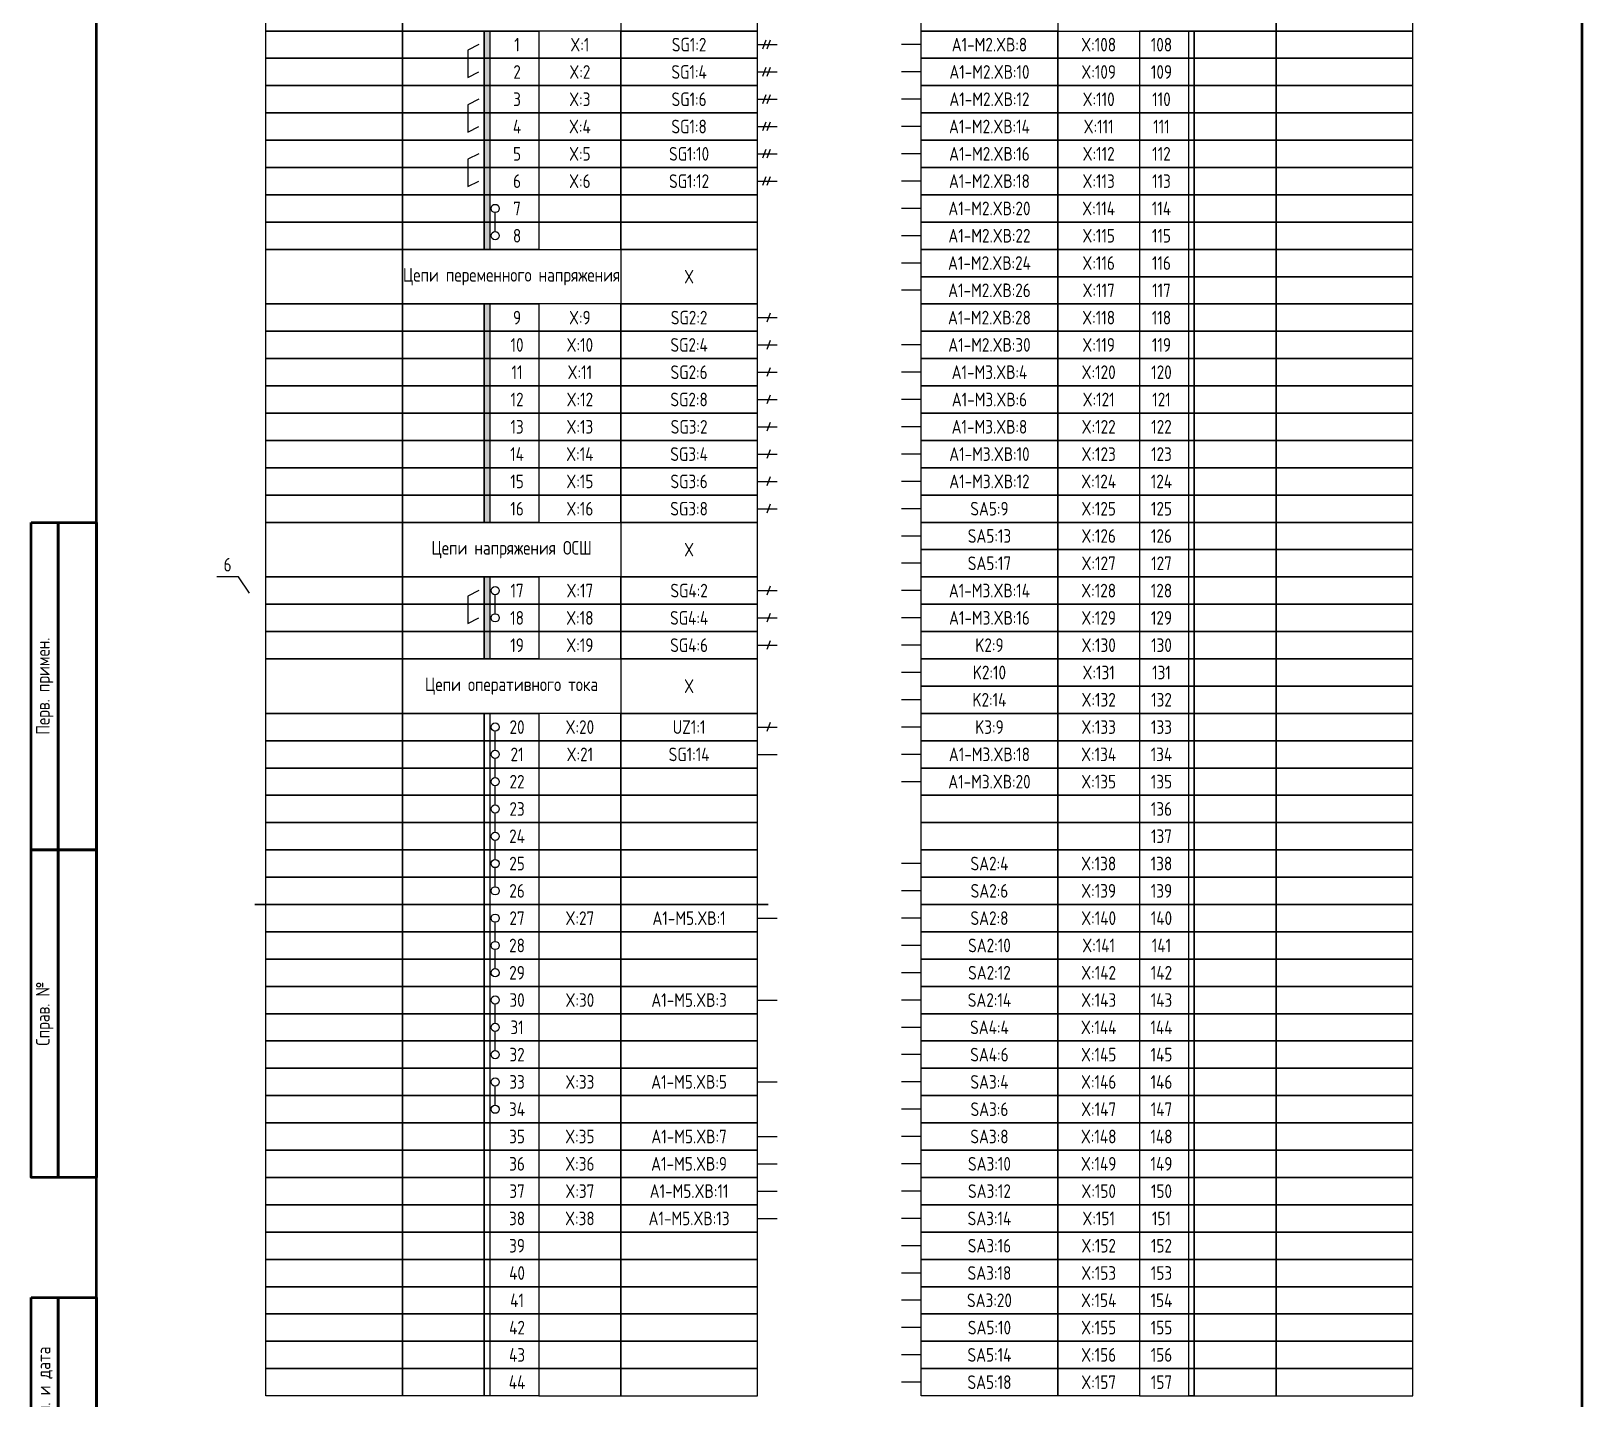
# Model space of a CAD drawing. Header units: millimetres. Extents: x -936 to 3453, y -90 to 618.
# Drawn here: x 2108 to 2392, y 131.4 to 382 of the extents above; entities that cross this region are included whole.
import ezdxf

# ---------------------------------------------------------------- set-up
doc = ezdxf.new("R2010")
doc.units = ezdxf.units.MM
doc.styles.add('Gost_type_A', font='GOST_0.TTF')

# ---------------------------------------------------------------- blocks, each defined once
blk = doc.blocks.new('Штамп левый верхний')
at = {"lineweight": 50}
for points in [[(-12, 0), (-7, 0), (-7, -60), (-12, -60)], [(-7, 0), (0, 0), (0, -60), (-7, -60)], [(-12, -60), (-7, -60), (-7, -120), (-12, -120)], [(-7, -60), (0, -60), (0, -120), (-7, -120)]]:
    blk.add_lwpolyline(points, close=True, dxfattribs=at)
at = {"char_height": 2.5, "width": 60, "attachment_point": 5, "rotation": 90, "style": 'Gost_type_A'}
for s, insert in [('Перв. примен.', (-9.5, -30)), ('Справ. №', (-9.5, -90))]:
    blk.add_mtext(s, dxfattribs=dict(at, insert=insert))
blk = doc.blocks.new('Штамп левый нижний')
at = {"lineweight": 50}
for points in [[(-12, 145), (-7, 145), (-7, 110), (-12, 110)], [(-7, 145), (0, 145), (0, 110), (-7, 110)], [(-12, 110), (-7, 110), (-7, 85), (-12, 85)], [(-7, 110), (0, 110), (0, 85), (-7, 85)], [(-12, 85), (-7, 85), (-7, 60), (-12, 60)], [(-7, 85), (0, 85), (0, 60), (-7, 60)], [(-12, 60), (-7, 60), (-7, 25), (-12, 25)], [(-7, 60), (0, 60), (0, 25), (-7, 25)], [(-12, 25), (-7, 25), (-7, 0), (-12, 0)], [(-7, 25), (0, 25), (0, 0), (-7, 0)]]:
    blk.add_lwpolyline(points, close=True, dxfattribs=at)
at = {"char_height": 2.5, "attachment_point": 5, "rotation": 90, "style": 'Gost_type_A'}
for s, insert, width in [('Подп. и дата', (-9.5, 127.5), 35), ('Инв. № дубл.', (-9.5, 97.5), 25), ('Взам. инв. №', (-9.5, 72.5), 25), ('Подп. и дата', (-9.5, 42.5), 35), ('Инв. N подл.', (-9.5, 12.5), 25)]:
    blk.add_mtext(s, dxfattribs=dict(at, insert=insert, width=width))

msp = doc.modelspace()

# ---------------------------------------------------------------- hatches: boundary and pattern name
h = msp.add_hatch(color=256)
h.dxf.hatch_style = 1
h.paths.add_polyline_path([(2192, 382), (2191, 382), (2191, 342), (2192, 342)])
h = msp.add_hatch(color=256)
h.dxf.hatch_style = 1
h.paths.add_polyline_path([(2192, 332), (2191, 332), (2191, 327), (2192, 327)])
h = msp.add_hatch(color=256)
h.dxf.hatch_style = 1
h.paths.add_polyline_path([(2192, 327), (2191, 327), (2191, 322), (2192, 322)])
h = msp.add_hatch(color=256)
h.dxf.hatch_style = 1
h.paths.add_polyline_path([(2192, 322), (2191, 322), (2191, 317), (2192, 317)])
h = msp.add_hatch(color=256)
h.dxf.hatch_style = 1
h.paths.add_polyline_path([(2192, 317), (2191, 317), (2191, 312), (2192, 312)])
h = msp.add_hatch(color=256)
h.dxf.hatch_style = 1
h.paths.add_polyline_path([(2192, 312), (2191, 312), (2191, 307), (2192, 307)])
h = msp.add_hatch(color=256)
h.dxf.hatch_style = 1
h.paths.add_polyline_path([(2192, 307), (2191, 307), (2191, 302), (2192, 302)])
h = msp.add_hatch(color=256)
h.dxf.hatch_style = 1
h.paths.add_polyline_path([(2192, 302), (2191, 302), (2191, 297), (2192, 297)])
h = msp.add_hatch(color=256)
h.dxf.hatch_style = 1
h.paths.add_polyline_path([(2192, 297), (2191, 297), (2191, 292), (2192, 292)])
h = msp.add_hatch(color=256)
h.dxf.hatch_style = 1
h.paths.add_polyline_path([(2192, 282), (2191, 282), (2191, 277), (2192, 277)])
h = msp.add_hatch(color=256)
h.dxf.hatch_style = 1
h.paths.add_polyline_path([(2192, 277), (2191, 277), (2191, 272), (2192, 272)])
h = msp.add_hatch(color=256)
h.dxf.hatch_style = 1
h.paths.add_polyline_path([(2192, 272), (2191, 272), (2191, 267), (2192, 267)])

# ---------------------------------------------------------------- linework, layer by layer
for p, q in [((2241, 379.5), (2244.62, 379.5)), ((2242.54, 380.31), (2241.96, 378.69)), ((2243.33, 380.31), (2242.75, 378.69)), ((2271, 379.5), (2267.38, 379.5)), ((2242.54, 375.31), (2241.96, 373.69)), ((2243.33, 375.31), (2242.75, 373.69)), ((2241, 374.5), (2244.62, 374.5)), ((2271, 374.5), (2267.38, 374.5)), ((2241, 369.5), (2244.62, 369.5)), ((2242.54, 370.31), (2241.96, 368.69)), ((2243.33, 370.31), (2242.75, 368.69)), ((2271, 369.5), (2267.38, 369.5)), ((2241, 364.5), (2244.62, 364.5)), ((2242.54, 365.31), (2241.96, 363.69)), ((2243.33, 365.31), (2242.75, 363.69)), ((2271, 364.5), (2267.38, 364.5)), ((2241, 359.5), (2244.62, 359.5)), ((2242.54, 360.31), (2241.96, 358.69)), ((2243.33, 360.31), (2242.75, 358.69)), ((2271, 359.5), (2267.38, 359.5)), ((2242.54, 355.31), (2241.96, 353.69)), ((2243.33, 355.31), (2242.75, 353.69)), ((2241, 354.5), (2244.62, 354.5)), ((2271, 354.5), (2267.38, 354.5)), ((2271, 349.5), (2267.38, 349.5)), ((2193, 345.25), (2193, 348.75)), ((2271, 344.5), (2267.38, 344.5)), ((2271, 339.5), (2267.38, 339.5)), ((2271, 334.5), (2267.38, 334.5)), ((2241, 329.5), (2244.62, 329.5)), ((2243.33, 330.31), (2242.75, 328.69)), ((2241, 324.5), (2244.62, 324.5)), ((2243.33, 325.31), (2242.75, 323.69)), ((2271, 324.5), (2267.38, 324.5)), ((2241, 319.5), (2244.62, 319.5)), ((2243.33, 320.31), (2242.75, 318.69)), ((2271, 319.5), (2267.38, 319.5)), ((2243.33, 315.31), (2242.75, 313.69)), ((2241, 314.5), (2244.62, 314.5)), ((2271, 314.5), (2267.38, 314.5)), ((2243.33, 310.31), (2242.75, 308.69)), ((2241, 309.5), (2244.62, 309.5)), ((2271, 309.5), (2267.38, 309.5)), ((2241, 304.5), (2244.62, 304.5)), ((2243.33, 305.31), (2242.75, 303.69)), ((2271, 304.5), (2267.38, 304.5)), ((2241, 299.5), (2244.62, 299.5)), ((2243.33, 300.31), (2242.75, 298.69)), ((2271, 299.5), (2267.38, 299.5)), ((2241, 294.5), (2244.62, 294.5)), ((2243.33, 295.31), (2242.75, 293.69)), ((2271, 294.5), (2267.38, 294.5)), ((2271, 289.5), (2267.38, 289.5)), ((2271, 284.5), (2267.38, 284.5)), ((2146, 282), (2142, 282)), ((2148, 279), (2146, 282)), ((2193, 275.25), (2193, 278.75)), ((2241, 279.5), (2244.62, 279.5)), ((2243.33, 280.31), (2242.75, 278.69)), ((2271, 279.5), (2267.38, 279.5)), ((2241, 274.5), (2244.62, 274.5)), ((2243.33, 275.31), (2242.75, 273.69)), ((2271, 274.5), (2267.38, 274.5)), ((2243.33, 270.31), (2242.75, 268.69)), ((2241, 269.5), (2244.62, 269.5)), ((2271, 269.5), (2267.38, 269.5)), ((2271, 264.5), (2267.38, 264.5)), ((2271, 259.5), (2267.38, 259.5)), ((2192, 257), (2192, 147)), ((2193, 250.25), (2193, 253.75)), ((2241, 254.5), (2244.62, 254.5)), ((2243.33, 255.31), (2242.75, 253.69)), ((2271, 254.5), (2267.38, 254.5)), ((2193, 245.25), (2193, 248.75)), ((2241, 249.5), (2244.62, 249.5)), ((2271, 249.5), (2267.38, 249.5)), ((2271, 244.5), (2267.38, 244.5)), ((2193, 240.25), (2193, 243.75)), ((2193, 235.25), (2193, 238.75)), ((2193, 230.25), (2193, 233.75)), ((2193, 225.25), (2193, 228.75)), ((2271, 229.5), (2267.38, 229.5)), ((2271, 224.5), (2267.38, 224.5)), ((2193, 215.25), (2193, 218.75)), ((2241, 219.5), (2244.62, 219.5)), ((2271, 219.5), (2267.38, 219.5)), ((2193, 210.25), (2193, 213.75)), ((2271, 214.5), (2267.38, 214.5)), ((2271, 209.5), (2267.38, 209.5)), ((2241, 204.5), (2244.62, 204.5)), ((2271, 204.5), (2267.38, 204.5)), ((2193, 200.25), (2193, 203.75)), ((2271, 199.5), (2267.38, 199.5)), ((2193, 195.25), (2193, 198.75)), ((2271, 194.5), (2267.38, 194.5)), ((2193, 185.25), (2193, 188.75)), ((2241, 189.5), (2244.62, 189.5)), ((2271, 189.5), (2267.38, 189.5)), ((2271, 184.5), (2267.38, 184.5)), ((2241, 179.5), (2244.62, 179.5)), ((2271, 179.5), (2267.38, 179.5)), ((2241, 174.5), (2244.62, 174.5)), ((2271, 174.5), (2267.38, 174.5)), ((2241, 169.5), (2244.62, 169.5)), ((2271, 169.5), (2267.38, 169.5)), ((2241, 164.5), (2244.62, 164.5)), ((2271, 164.5), (2267.38, 164.5)), ((2271, 159.5), (2267.38, 159.5)), ((2271, 154.5), (2267.38, 154.5)), ((2271, 149.5), (2267.38, 149.5)), ((2271, 144.5), (2267.38, 144.5)), ((2271, 139.5), (2267.38, 139.5)), ((2271, 134.5), (2267.38, 134.5))]:
    msp.add_line(p, q)
at = {"lineweight": 30}
msp.add_line((2149, 222), (2243, 222), dxfattribs=at)
at = {"lineweight": 50}
msp.add_lwpolyline([(2392, 415), (2392, 5), (2120, 5), (2120, 415)], close=True, dxfattribs=at)
for points in [[(2151, 392), (2176, 392), (2176, 382), (2151, 382)], [(2176, 392), (2216, 392), (2216, 382), (2176, 382)], [(2241, 392), (2216, 392), (2216, 382), (2241, 382)], [(2271, 392), (2296, 392), (2296, 382), (2271, 382)], [(2336, 392), (2296, 392), (2296, 382), (2336, 382)], [(2361, 392), (2336, 392), (2336, 382), (2361, 382)], [(2151, 382), (2176, 382), (2176, 377), (2151, 377)], [(2176, 382), (2191, 382), (2191, 377), (2176, 377)], [(2191, 382), (2201, 382), (2201, 377), (2191, 377)], [(2216, 382), (2201, 382), (2201, 377), (2216, 377)], [(2241, 382), (2216, 382), (2216, 377), (2241, 377)], [(2271, 382), (2296, 382), (2296, 377), (2271, 377)], [(2296, 382), (2311, 382), (2311, 377), (2296, 377)], [(2321, 382), (2311, 382), (2311, 377), (2321, 377)], [(2320, 382), (2321, 382), (2321, 132), (2320, 132)], [(2336, 382), (2321, 382), (2321, 377), (2336, 377)], [(2361, 382), (2336, 382), (2336, 377), (2361, 377)], [(2151, 377), (2176, 377), (2176, 372), (2151, 372)], [(2176, 377), (2191, 377), (2191, 372), (2176, 372)], [(2191, 377), (2201, 377), (2201, 372), (2191, 372)], [(2216, 377), (2201, 377), (2201, 372), (2216, 372)], [(2241, 377), (2216, 377), (2216, 372), (2241, 372)], [(2271, 377), (2296, 377), (2296, 372), (2271, 372)], [(2296, 377), (2311, 377), (2311, 372), (2296, 372)], [(2321, 377), (2311, 377), (2311, 372), (2321, 372)], [(2336, 377), (2321, 377), (2321, 372), (2336, 372)], [(2361, 377), (2336, 377), (2336, 372), (2361, 372)], [(2151, 372), (2176, 372), (2176, 367), (2151, 367)], [(2176, 372), (2191, 372), (2191, 367), (2176, 367)], [(2191, 372), (2201, 372), (2201, 367), (2191, 367)], [(2216, 372), (2201, 372), (2201, 367), (2216, 367)], [(2241, 372), (2216, 372), (2216, 367), (2241, 367)], [(2271, 372), (2296, 372), (2296, 367), (2271, 367)], [(2296, 372), (2311, 372), (2311, 367), (2296, 367)], [(2321, 372), (2311, 372), (2311, 367), (2321, 367)], [(2336, 372), (2321, 372), (2321, 367), (2336, 367)], [(2361, 372), (2336, 372), (2336, 367), (2361, 367)], [(2151, 367), (2176, 367), (2176, 362), (2151, 362)], [(2176, 367), (2191, 367), (2191, 362), (2176, 362)], [(2191, 367), (2201, 367), (2201, 362), (2191, 362)], [(2216, 367), (2201, 367), (2201, 362), (2216, 362)], [(2241, 367), (2216, 367), (2216, 362), (2241, 362)], [(2271, 367), (2296, 367), (2296, 362), (2271, 362)], [(2296, 367), (2311, 367), (2311, 362), (2296, 362)], [(2321, 367), (2311, 367), (2311, 362), (2321, 362)], [(2336, 367), (2321, 367), (2321, 362), (2336, 362)], [(2361, 367), (2336, 367), (2336, 362), (2361, 362)], [(2151, 362), (2176, 362), (2176, 357), (2151, 357)], [(2176, 362), (2191, 362), (2191, 357), (2176, 357)], [(2191, 362), (2201, 362), (2201, 357), (2191, 357)], [(2216, 362), (2201, 362), (2201, 357), (2216, 357)], [(2241, 362), (2216, 362), (2216, 357), (2241, 357)], [(2271, 362), (2296, 362), (2296, 357), (2271, 357)], [(2296, 362), (2311, 362), (2311, 357), (2296, 357)], [(2321, 362), (2311, 362), (2311, 357), (2321, 357)], [(2336, 362), (2321, 362), (2321, 357), (2336, 357)], [(2361, 362), (2336, 362), (2336, 357), (2361, 357)], [(2151, 357), (2176, 357), (2176, 352), (2151, 352)], [(2176, 357), (2191, 357), (2191, 352), (2176, 352)], [(2191, 357), (2201, 357), (2201, 352), (2191, 352)], [(2216, 357), (2201, 357), (2201, 352), (2216, 352)], [(2241, 357), (2216, 357), (2216, 352), (2241, 352)], [(2271, 357), (2296, 357), (2296, 352), (2271, 352)], [(2296, 357), (2311, 357), (2311, 352), (2296, 352)], [(2321, 357), (2311, 357), (2311, 352), (2321, 352)], [(2336, 357), (2321, 357), (2321, 352), (2336, 352)], [(2361, 357), (2336, 357), (2336, 352), (2361, 352)], [(2151, 352), (2176, 352), (2176, 347), (2151, 347)], [(2176, 352), (2191, 352), (2191, 347), (2176, 347)], [(2191, 352), (2201, 352), (2201, 347), (2191, 347)], [(2216, 352), (2201, 352), (2201, 347), (2216, 347)], [(2241, 352), (2216, 352), (2216, 347), (2241, 347)], [(2271, 352), (2296, 352), (2296, 347), (2271, 347)], [(2296, 352), (2311, 352), (2311, 347), (2296, 347)], [(2321, 352), (2311, 352), (2311, 347), (2321, 347)], [(2336, 352), (2321, 352), (2321, 347), (2336, 347)], [(2361, 352), (2336, 352), (2336, 347), (2361, 347)], [(2151, 347), (2176, 347), (2176, 342), (2151, 342)], [(2176, 347), (2191, 347), (2191, 342), (2176, 342)], [(2191, 347), (2201, 347), (2201, 342), (2191, 342)], [(2216, 347), (2201, 347), (2201, 342), (2216, 342)], [(2241, 347), (2216, 347), (2216, 342), (2241, 342)], [(2271, 347), (2296, 347), (2296, 342), (2271, 342)], [(2296, 347), (2311, 347), (2311, 342), (2296, 342)], [(2321, 347), (2311, 347), (2311, 342), (2321, 342)], [(2336, 347), (2321, 347), (2321, 342), (2336, 342)], [(2361, 347), (2336, 347), (2336, 342), (2361, 342)], [(2151, 342), (2176, 342), (2176, 332), (2151, 332)], [(2176, 342), (2216, 342), (2216, 332), (2176, 332)], [(2241, 342), (2216, 342), (2216, 332), (2241, 332)], [(2271, 342), (2296, 342), (2296, 337), (2271, 337)], [(2296, 342), (2311, 342), (2311, 337), (2296, 337)], [(2321, 342), (2311, 342), (2311, 337), (2321, 337)], [(2336, 342), (2321, 342), (2321, 337), (2336, 337)], [(2361, 342), (2336, 342), (2336, 337), (2361, 337)], [(2271, 337), (2296, 337), (2296, 332), (2271, 332)], [(2296, 337), (2311, 337), (2311, 332), (2296, 332)], [(2321, 337), (2311, 337), (2311, 332), (2321, 332)], [(2336, 337), (2321, 337), (2321, 332), (2336, 332)], [(2361, 337), (2336, 337), (2336, 332), (2361, 332)], [(2151, 332), (2176, 332), (2176, 327), (2151, 327)], [(2176, 332), (2191, 332), (2191, 327), (2176, 327)], [(2191, 332), (2201, 332), (2201, 327), (2191, 327)], [(2216, 332), (2201, 332), (2201, 327), (2216, 327)], [(2241, 332), (2216, 332), (2216, 327), (2241, 327)], [(2271, 332), (2296, 332), (2296, 327), (2271, 327)], [(2296, 332), (2311, 332), (2311, 327), (2296, 327)], [(2321, 332), (2311, 332), (2311, 327), (2321, 327)], [(2336, 332), (2321, 332), (2321, 327), (2336, 327)], [(2361, 332), (2336, 332), (2336, 327), (2361, 327)], [(2151, 327), (2176, 327), (2176, 322), (2151, 322)], [(2176, 327), (2191, 327), (2191, 322), (2176, 322)], [(2191, 327), (2201, 327), (2201, 322), (2191, 322)], [(2216, 327), (2201, 327), (2201, 322), (2216, 322)], [(2241, 327), (2216, 327), (2216, 322), (2241, 322)], [(2271, 327), (2296, 327), (2296, 322), (2271, 322)], [(2296, 327), (2311, 327), (2311, 322), (2296, 322)], [(2321, 327), (2311, 327), (2311, 322), (2321, 322)], [(2336, 327), (2321, 327), (2321, 322), (2336, 322)], [(2361, 327), (2336, 327), (2336, 322), (2361, 322)], [(2151, 322), (2176, 322), (2176, 317), (2151, 317)], [(2176, 322), (2191, 322), (2191, 317), (2176, 317)], [(2191, 322), (2201, 322), (2201, 317), (2191, 317)], [(2216, 322), (2201, 322), (2201, 317), (2216, 317)], [(2241, 322), (2216, 322), (2216, 317), (2241, 317)], [(2271, 322), (2296, 322), (2296, 317), (2271, 317)], [(2296, 322), (2311, 322), (2311, 317), (2296, 317)], [(2321, 322), (2311, 322), (2311, 317), (2321, 317)], [(2336, 322), (2321, 322), (2321, 317), (2336, 317)], [(2361, 322), (2336, 322), (2336, 317), (2361, 317)], [(2151, 317), (2176, 317), (2176, 312), (2151, 312)], [(2176, 317), (2191, 317), (2191, 312), (2176, 312)], [(2191, 317), (2201, 317), (2201, 312), (2191, 312)], [(2216, 317), (2201, 317), (2201, 312), (2216, 312)], [(2241, 317), (2216, 317), (2216, 312), (2241, 312)], [(2271, 317), (2296, 317), (2296, 312), (2271, 312)], [(2296, 317), (2311, 317), (2311, 312), (2296, 312)], [(2321, 317), (2311, 317), (2311, 312), (2321, 312)], [(2336, 317), (2321, 317), (2321, 312), (2336, 312)], [(2361, 317), (2336, 317), (2336, 312), (2361, 312)], [(2151, 312), (2176, 312), (2176, 307), (2151, 307)], [(2176, 312), (2191, 312), (2191, 307), (2176, 307)], [(2191, 312), (2201, 312), (2201, 307), (2191, 307)], [(2216, 312), (2201, 312), (2201, 307), (2216, 307)], [(2241, 312), (2216, 312), (2216, 307), (2241, 307)], [(2271, 312), (2296, 312), (2296, 307), (2271, 307)], [(2296, 312), (2311, 312), (2311, 307), (2296, 307)], [(2321, 312), (2311, 312), (2311, 307), (2321, 307)], [(2336, 312), (2321, 312), (2321, 307), (2336, 307)], [(2361, 312), (2336, 312), (2336, 307), (2361, 307)], [(2151, 307), (2176, 307), (2176, 302), (2151, 302)], [(2176, 307), (2191, 307), (2191, 302), (2176, 302)], [(2191, 307), (2201, 307), (2201, 302), (2191, 302)], [(2216, 307), (2201, 307), (2201, 302), (2216, 302)], [(2241, 307), (2216, 307), (2216, 302), (2241, 302)], [(2271, 307), (2296, 307), (2296, 302), (2271, 302)], [(2296, 307), (2311, 307), (2311, 302), (2296, 302)], [(2321, 307), (2311, 307), (2311, 302), (2321, 302)], [(2336, 307), (2321, 307), (2321, 302), (2336, 302)], [(2361, 307), (2336, 307), (2336, 302), (2361, 302)], [(2151, 302), (2176, 302), (2176, 297), (2151, 297)], [(2176, 302), (2191, 302), (2191, 297), (2176, 297)], [(2191, 302), (2201, 302), (2201, 297), (2191, 297)], [(2216, 302), (2201, 302), (2201, 297), (2216, 297)], [(2241, 302), (2216, 302), (2216, 297), (2241, 297)], [(2271, 302), (2296, 302), (2296, 297), (2271, 297)], [(2296, 302), (2311, 302), (2311, 297), (2296, 297)], [(2321, 302), (2311, 302), (2311, 297), (2321, 297)], [(2336, 302), (2321, 302), (2321, 297), (2336, 297)], [(2361, 302), (2336, 302), (2336, 297), (2361, 297)], [(2151, 297), (2176, 297), (2176, 292), (2151, 292)], [(2176, 297), (2191, 297), (2191, 292), (2176, 292)], [(2191, 297), (2201, 297), (2201, 292), (2191, 292)], [(2216, 297), (2201, 297), (2201, 292), (2216, 292)], [(2241, 297), (2216, 297), (2216, 292), (2241, 292)], [(2271, 297), (2296, 297), (2296, 292), (2271, 292)], [(2296, 297), (2311, 297), (2311, 292), (2296, 292)], [(2321, 297), (2311, 297), (2311, 292), (2321, 292)], [(2336, 297), (2321, 297), (2321, 292), (2336, 292)], [(2361, 297), (2336, 297), (2336, 292), (2361, 292)], [(2151, 292), (2176, 292), (2176, 282), (2151, 282)], [(2176, 292), (2216, 292), (2216, 282), (2176, 282)], [(2241, 292), (2216, 292), (2216, 282), (2241, 282)], [(2271, 292), (2296, 292), (2296, 287), (2271, 287)], [(2296, 292), (2311, 292), (2311, 287), (2296, 287)], [(2321, 292), (2311, 292), (2311, 287), (2321, 287)], [(2336, 292), (2321, 292), (2321, 287), (2336, 287)], [(2361, 292), (2336, 292), (2336, 287), (2361, 287)], [(2271, 287), (2296, 287), (2296, 282), (2271, 282)], [(2296, 287), (2311, 287), (2311, 282), (2296, 282)], [(2321, 287), (2311, 287), (2311, 282), (2321, 282)], [(2336, 287), (2321, 287), (2321, 282), (2336, 282)], [(2361, 287), (2336, 287), (2336, 282), (2361, 282)], [(2151, 282), (2176, 282), (2176, 277), (2151, 277)], [(2176, 282), (2191, 282), (2191, 277), (2176, 277)], [(2191, 282), (2201, 282), (2201, 277), (2191, 277)], [(2216, 282), (2201, 282), (2201, 277), (2216, 277)], [(2241, 282), (2216, 282), (2216, 277), (2241, 277)], [(2271, 282), (2296, 282), (2296, 277), (2271, 277)], [(2296, 282), (2311, 282), (2311, 277), (2296, 277)], [(2321, 282), (2311, 282), (2311, 277), (2321, 277)], [(2336, 282), (2321, 282), (2321, 277), (2336, 277)], [(2361, 282), (2336, 282), (2336, 277), (2361, 277)], [(2151, 277), (2176, 277), (2176, 272), (2151, 272)], [(2176, 277), (2191, 277), (2191, 272), (2176, 272)], [(2191, 277), (2201, 277), (2201, 272), (2191, 272)], [(2216, 277), (2201, 277), (2201, 272), (2216, 272)], [(2241, 277), (2216, 277), (2216, 272), (2241, 272)], [(2271, 277), (2296, 277), (2296, 272), (2271, 272)], [(2296, 277), (2311, 277), (2311, 272), (2296, 272)], [(2321, 277), (2311, 277), (2311, 272), (2321, 272)], [(2336, 277), (2321, 277), (2321, 272), (2336, 272)], [(2361, 277), (2336, 277), (2336, 272), (2361, 272)], [(2151, 272), (2176, 272), (2176, 267), (2151, 267)], [(2176, 272), (2191, 272), (2191, 267), (2176, 267)], [(2191, 272), (2201, 272), (2201, 267), (2191, 267)], [(2216, 272), (2201, 272), (2201, 267), (2216, 267)], [(2241, 272), (2216, 272), (2216, 267), (2241, 267)], [(2271, 272), (2296, 272), (2296, 267), (2271, 267)], [(2296, 272), (2311, 272), (2311, 267), (2296, 267)], [(2321, 272), (2311, 272), (2311, 267), (2321, 267)], [(2336, 272), (2321, 272), (2321, 267), (2336, 267)], [(2361, 272), (2336, 272), (2336, 267), (2361, 267)], [(2151, 267), (2176, 267), (2176, 257), (2151, 257)], [(2176, 267), (2216, 267), (2216, 257), (2176, 257)], [(2241, 267), (2216, 267), (2216, 257), (2241, 257)], [(2271, 267), (2296, 267), (2296, 262), (2271, 262)], [(2296, 267), (2311, 267), (2311, 262), (2296, 262)], [(2321, 267), (2311, 267), (2311, 262), (2321, 262)], [(2336, 267), (2321, 267), (2321, 262), (2336, 262)], [(2361, 267), (2336, 267), (2336, 262), (2361, 262)], [(2271, 262), (2296, 262), (2296, 257), (2271, 257)], [(2296, 262), (2311, 262), (2311, 257), (2296, 257)], [(2321, 262), (2311, 262), (2311, 257), (2321, 257)], [(2336, 262), (2321, 262), (2321, 257), (2336, 257)], [(2361, 262), (2336, 262), (2336, 257), (2361, 257)], [(2151, 257), (2176, 257), (2176, 252), (2151, 252)], [(2176, 257), (2191, 257), (2191, 252), (2176, 252)], [(2191, 257), (2201, 257), (2201, 252), (2191, 252)], [(2216, 257), (2201, 257), (2201, 252), (2216, 252)], [(2241, 257), (2216, 257), (2216, 252), (2241, 252)], [(2271, 257), (2296, 257), (2296, 252), (2271, 252)], [(2296, 257), (2311, 257), (2311, 252), (2296, 252)], [(2321, 257), (2311, 257), (2311, 252), (2321, 252)], [(2336, 257), (2321, 257), (2321, 252), (2336, 252)], [(2361, 257), (2336, 257), (2336, 252), (2361, 252)], [(2151, 252), (2176, 252), (2176, 247), (2151, 247)], [(2176, 252), (2191, 252), (2191, 247), (2176, 247)], [(2191, 252), (2201, 252), (2201, 247), (2191, 247)], [(2216, 252), (2201, 252), (2201, 247), (2216, 247)], [(2241, 252), (2216, 252), (2216, 247), (2241, 247)], [(2271, 252), (2296, 252), (2296, 247), (2271, 247)], [(2296, 252), (2311, 252), (2311, 247), (2296, 247)], [(2321, 252), (2311, 252), (2311, 247), (2321, 247)], [(2336, 252), (2321, 252), (2321, 247), (2336, 247)], [(2361, 252), (2336, 252), (2336, 247), (2361, 247)], [(2151, 247), (2176, 247), (2176, 242), (2151, 242)], [(2176, 247), (2191, 247), (2191, 242), (2176, 242)], [(2191, 247), (2201, 247), (2201, 242), (2191, 242)], [(2216, 247), (2201, 247), (2201, 242), (2216, 242)], [(2241, 247), (2216, 247), (2216, 242), (2241, 242)], [(2271, 247), (2296, 247), (2296, 242), (2271, 242)], [(2296, 247), (2311, 247), (2311, 242), (2296, 242)], [(2321, 247), (2311, 247), (2311, 242), (2321, 242)], [(2336, 247), (2321, 247), (2321, 242), (2336, 242)], [(2361, 247), (2336, 247), (2336, 242), (2361, 242)], [(2151, 242), (2176, 242), (2176, 237), (2151, 237)], [(2176, 242), (2191, 242), (2191, 237), (2176, 237)], [(2191, 242), (2201, 242), (2201, 237), (2191, 237)], [(2216, 242), (2201, 242), (2201, 237), (2216, 237)], [(2241, 242), (2216, 242), (2216, 237), (2241, 237)], [(2271, 242), (2296, 242), (2296, 237), (2271, 237)], [(2296, 242), (2311, 242), (2311, 237), (2296, 237)], [(2321, 242), (2311, 242), (2311, 237), (2321, 237)], [(2336, 242), (2321, 242), (2321, 237), (2336, 237)], [(2361, 242), (2336, 242), (2336, 237), (2361, 237)], [(2151, 237), (2176, 237), (2176, 232), (2151, 232)], [(2176, 237), (2191, 237), (2191, 232), (2176, 232)], [(2191, 237), (2201, 237), (2201, 232), (2191, 232)], [(2216, 237), (2201, 237), (2201, 232), (2216, 232)], [(2241, 237), (2216, 237), (2216, 232), (2241, 232)], [(2271, 237), (2296, 237), (2296, 232), (2271, 232)], [(2296, 237), (2311, 237), (2311, 232), (2296, 232)], [(2321, 237), (2311, 237), (2311, 232), (2321, 232)], [(2336, 237), (2321, 237), (2321, 232), (2336, 232)], [(2361, 237), (2336, 237), (2336, 232), (2361, 232)], [(2151, 232), (2176, 232), (2176, 227), (2151, 227)], [(2176, 232), (2191, 232), (2191, 227), (2176, 227)], [(2191, 232), (2201, 232), (2201, 227), (2191, 227)], [(2216, 232), (2201, 232), (2201, 227), (2216, 227)], [(2241, 232), (2216, 232), (2216, 227), (2241, 227)], [(2271, 232), (2296, 232), (2296, 227), (2271, 227)], [(2296, 232), (2311, 232), (2311, 227), (2296, 227)], [(2321, 232), (2311, 232), (2311, 227), (2321, 227)], [(2336, 232), (2321, 232), (2321, 227), (2336, 227)], [(2361, 232), (2336, 232), (2336, 227), (2361, 227)], [(2151, 227), (2176, 227), (2176, 222), (2151, 222)], [(2176, 227), (2191, 227), (2191, 222), (2176, 222)], [(2191, 227), (2201, 227), (2201, 222), (2191, 222)], [(2216, 227), (2201, 227), (2201, 222), (2216, 222)], [(2241, 227), (2216, 227), (2216, 222), (2241, 222)], [(2271, 227), (2296, 227), (2296, 222), (2271, 222)], [(2296, 227), (2311, 227), (2311, 222), (2296, 222)], [(2321, 227), (2311, 227), (2311, 222), (2321, 222)], [(2336, 227), (2321, 227), (2321, 222), (2336, 222)], [(2361, 227), (2336, 227), (2336, 222), (2361, 222)], [(2151, 222), (2176, 222), (2176, 217), (2151, 217)], [(2176, 222), (2191, 222), (2191, 217), (2176, 217)], [(2191, 222), (2201, 222), (2201, 217), (2191, 217)], [(2216, 222), (2201, 222), (2201, 217), (2216, 217)], [(2241, 222), (2216, 222), (2216, 217), (2241, 217)], [(2271, 222), (2296, 222), (2296, 217), (2271, 217)], [(2296, 222), (2311, 222), (2311, 217), (2296, 217)], [(2321, 222), (2311, 222), (2311, 217), (2321, 217)], [(2336, 222), (2321, 222), (2321, 217), (2336, 217)], [(2361, 222), (2336, 222), (2336, 217), (2361, 217)], [(2151, 217), (2176, 217), (2176, 212), (2151, 212)], [(2176, 217), (2191, 217), (2191, 212), (2176, 212)], [(2191, 217), (2201, 217), (2201, 212), (2191, 212)], [(2216, 217), (2201, 217), (2201, 212), (2216, 212)], [(2241, 217), (2216, 217), (2216, 212), (2241, 212)], [(2271, 217), (2296, 217), (2296, 212), (2271, 212)], [(2296, 217), (2311, 217), (2311, 212), (2296, 212)], [(2321, 217), (2311, 217), (2311, 212), (2321, 212)], [(2336, 217), (2321, 217), (2321, 212), (2336, 212)], [(2361, 217), (2336, 217), (2336, 212), (2361, 212)], [(2151, 212), (2176, 212), (2176, 207), (2151, 207)], [(2176, 212), (2191, 212), (2191, 207), (2176, 207)], [(2191, 212), (2201, 212), (2201, 207), (2191, 207)], [(2216, 212), (2201, 212), (2201, 207), (2216, 207)], [(2241, 212), (2216, 212), (2216, 207), (2241, 207)], [(2271, 212), (2296, 212), (2296, 207), (2271, 207)], [(2296, 212), (2311, 212), (2311, 207), (2296, 207)], [(2321, 212), (2311, 212), (2311, 207), (2321, 207)], [(2336, 212), (2321, 212), (2321, 207), (2336, 207)], [(2361, 212), (2336, 212), (2336, 207), (2361, 207)], [(2151, 207), (2176, 207), (2176, 202), (2151, 202)], [(2176, 207), (2191, 207), (2191, 202), (2176, 202)], [(2191, 207), (2201, 207), (2201, 202), (2191, 202)], [(2216, 207), (2201, 207), (2201, 202), (2216, 202)], [(2241, 207), (2216, 207), (2216, 202), (2241, 202)], [(2271, 207), (2296, 207), (2296, 202), (2271, 202)], [(2296, 207), (2311, 207), (2311, 202), (2296, 202)], [(2321, 207), (2311, 207), (2311, 202), (2321, 202)], [(2336, 207), (2321, 207), (2321, 202), (2336, 202)], [(2361, 207), (2336, 207), (2336, 202), (2361, 202)], [(2151, 202), (2176, 202), (2176, 197), (2151, 197)], [(2176, 202), (2191, 202), (2191, 197), (2176, 197)], [(2191, 202), (2201, 202), (2201, 197), (2191, 197)], [(2216, 202), (2201, 202), (2201, 197), (2216, 197)], [(2241, 202), (2216, 202), (2216, 197), (2241, 197)], [(2271, 202), (2296, 202), (2296, 197), (2271, 197)], [(2296, 202), (2311, 202), (2311, 197), (2296, 197)], [(2321, 202), (2311, 202), (2311, 197), (2321, 197)], [(2336, 202), (2321, 202), (2321, 197), (2336, 197)], [(2361, 202), (2336, 202), (2336, 197), (2361, 197)], [(2151, 197), (2176, 197), (2176, 192), (2151, 192)], [(2176, 197), (2191, 197), (2191, 192), (2176, 192)], [(2191, 197), (2201, 197), (2201, 192), (2191, 192)], [(2216, 197), (2201, 197), (2201, 192), (2216, 192)], [(2241, 197), (2216, 197), (2216, 192), (2241, 192)], [(2271, 197), (2296, 197), (2296, 192), (2271, 192)], [(2296, 197), (2311, 197), (2311, 192), (2296, 192)], [(2321, 197), (2311, 197), (2311, 192), (2321, 192)], [(2336, 197), (2321, 197), (2321, 192), (2336, 192)], [(2361, 197), (2336, 197), (2336, 192), (2361, 192)], [(2151, 192), (2176, 192), (2176, 187), (2151, 187)], [(2176, 192), (2191, 192), (2191, 187), (2176, 187)], [(2191, 192), (2201, 192), (2201, 187), (2191, 187)], [(2216, 192), (2201, 192), (2201, 187), (2216, 187)], [(2241, 192), (2216, 192), (2216, 187), (2241, 187)], [(2271, 192), (2296, 192), (2296, 187), (2271, 187)], [(2296, 192), (2311, 192), (2311, 187), (2296, 187)], [(2321, 192), (2311, 192), (2311, 187), (2321, 187)], [(2336, 192), (2321, 192), (2321, 187), (2336, 187)], [(2361, 192), (2336, 192), (2336, 187), (2361, 187)], [(2151, 187), (2176, 187), (2176, 182), (2151, 182)], [(2176, 187), (2191, 187), (2191, 182), (2176, 182)], [(2191, 187), (2201, 187), (2201, 182), (2191, 182)], [(2216, 187), (2201, 187), (2201, 182), (2216, 182)], [(2241, 187), (2216, 187), (2216, 182), (2241, 182)], [(2271, 187), (2296, 187), (2296, 182), (2271, 182)], [(2296, 187), (2311, 187), (2311, 182), (2296, 182)], [(2321, 187), (2311, 187), (2311, 182), (2321, 182)], [(2336, 187), (2321, 187), (2321, 182), (2336, 182)], [(2361, 187), (2336, 187), (2336, 182), (2361, 182)], [(2151, 182), (2176, 182), (2176, 177), (2151, 177)], [(2176, 182), (2191, 182), (2191, 177), (2176, 177)], [(2191, 182), (2201, 182), (2201, 177), (2191, 177)], [(2216, 182), (2201, 182), (2201, 177), (2216, 177)], [(2241, 182), (2216, 182), (2216, 177), (2241, 177)], [(2271, 182), (2296, 182), (2296, 177), (2271, 177)], [(2296, 182), (2311, 182), (2311, 177), (2296, 177)], [(2321, 182), (2311, 182), (2311, 177), (2321, 177)], [(2336, 182), (2321, 182), (2321, 177), (2336, 177)], [(2361, 182), (2336, 182), (2336, 177), (2361, 177)], [(2151, 177), (2176, 177), (2176, 172), (2151, 172)], [(2176, 177), (2191, 177), (2191, 172), (2176, 172)], [(2191, 177), (2201, 177), (2201, 172), (2191, 172)], [(2216, 177), (2201, 177), (2201, 172), (2216, 172)], [(2241, 177), (2216, 177), (2216, 172), (2241, 172)], [(2271, 177), (2296, 177), (2296, 172), (2271, 172)], [(2296, 177), (2311, 177), (2311, 172), (2296, 172)], [(2321, 177), (2311, 177), (2311, 172), (2321, 172)], [(2336, 177), (2321, 177), (2321, 172), (2336, 172)], [(2361, 177), (2336, 177), (2336, 172), (2361, 172)], [(2151, 172), (2176, 172), (2176, 167), (2151, 167)], [(2176, 172), (2191, 172), (2191, 167), (2176, 167)], [(2191, 172), (2201, 172), (2201, 167), (2191, 167)], [(2216, 172), (2201, 172), (2201, 167), (2216, 167)], [(2241, 172), (2216, 172), (2216, 167), (2241, 167)], [(2271, 172), (2296, 172), (2296, 167), (2271, 167)], [(2296, 172), (2311, 172), (2311, 167), (2296, 167)], [(2321, 172), (2311, 172), (2311, 167), (2321, 167)], [(2336, 172), (2321, 172), (2321, 167), (2336, 167)], [(2361, 172), (2336, 172), (2336, 167), (2361, 167)], [(2151, 167), (2176, 167), (2176, 162), (2151, 162)], [(2176, 167), (2191, 167), (2191, 162), (2176, 162)], [(2191, 167), (2201, 167), (2201, 162), (2191, 162)], [(2216, 167), (2201, 167), (2201, 162), (2216, 162)], [(2241, 167), (2216, 167), (2216, 162), (2241, 162)], [(2271, 167), (2296, 167), (2296, 162), (2271, 162)], [(2296, 167), (2311, 167), (2311, 162), (2296, 162)], [(2321, 167), (2311, 167), (2311, 162), (2321, 162)], [(2336, 167), (2321, 167), (2321, 162), (2336, 162)], [(2361, 167), (2336, 167), (2336, 162), (2361, 162)], [(2151, 162), (2176, 162), (2176, 157), (2151, 157)], [(2176, 162), (2191, 162), (2191, 157), (2176, 157)], [(2191, 162), (2201, 162), (2201, 157), (2191, 157)], [(2216, 162), (2201, 162), (2201, 157), (2216, 157)], [(2241, 162), (2216, 162), (2216, 157), (2241, 157)], [(2271, 162), (2296, 162), (2296, 157), (2271, 157)], [(2296, 162), (2311, 162), (2311, 157), (2296, 157)], [(2321, 162), (2311, 162), (2311, 157), (2321, 157)], [(2336, 162), (2321, 162), (2321, 157), (2336, 157)], [(2361, 162), (2336, 162), (2336, 157), (2361, 157)], [(2151, 157), (2176, 157), (2176, 152), (2151, 152)], [(2176, 157), (2191, 157), (2191, 152), (2176, 152)], [(2191, 157), (2201, 157), (2201, 152), (2191, 152)], [(2216, 157), (2201, 157), (2201, 152), (2216, 152)], [(2241, 157), (2216, 157), (2216, 152), (2241, 152)], [(2271, 157), (2296, 157), (2296, 152), (2271, 152)], [(2296, 157), (2311, 157), (2311, 152), (2296, 152)], [(2321, 157), (2311, 157), (2311, 152), (2321, 152)], [(2336, 157), (2321, 157), (2321, 152), (2336, 152)], [(2361, 157), (2336, 157), (2336, 152), (2361, 152)], [(2151, 152), (2176, 152), (2176, 147), (2151, 147)], [(2176, 152), (2191, 152), (2191, 147), (2176, 147)], [(2191, 152), (2201, 152), (2201, 147), (2191, 147)], [(2216, 152), (2201, 152), (2201, 147), (2216, 147)], [(2241, 152), (2216, 152), (2216, 147), (2241, 147)], [(2271, 152), (2296, 152), (2296, 147), (2271, 147)], [(2296, 152), (2311, 152), (2311, 147), (2296, 147)], [(2321, 152), (2311, 152), (2311, 147), (2321, 147)], [(2336, 152), (2321, 152), (2321, 147), (2336, 147)], [(2361, 152), (2336, 152), (2336, 147), (2361, 147)], [(2151, 147), (2176, 147), (2176, 142), (2151, 142)], [(2176, 147), (2191, 147), (2191, 142), (2176, 142)], [(2191, 147), (2201, 147), (2201, 142), (2191, 142)], [(2191, 147), (2192, 147), (2192, 142), (2191, 142)], [(2216, 147), (2201, 147), (2201, 142), (2216, 142)], [(2241, 147), (2216, 147), (2216, 142), (2241, 142)], [(2271, 147), (2296, 147), (2296, 142), (2271, 142)], [(2296, 147), (2311, 147), (2311, 142), (2296, 142)], [(2321, 147), (2311, 147), (2311, 142), (2321, 142)], [(2336, 147), (2321, 147), (2321, 142), (2336, 142)], [(2361, 147), (2336, 147), (2336, 142), (2361, 142)], [(2271, 142), (2296, 142), (2296, 137), (2271, 137)], [(2296, 142), (2311, 142), (2311, 137), (2296, 137)], [(2321, 142), (2311, 142), (2311, 137), (2321, 137)], [(2336, 142), (2321, 142), (2321, 137), (2336, 137)], [(2361, 142), (2336, 142), (2336, 137), (2361, 137)], [(2151, 142), (2176, 142), (2176, 137), (2151, 137)], [(2176, 142), (2191, 142), (2191, 137), (2176, 137)], [(2191, 142), (2201, 142), (2201, 137), (2191, 137)], [(2191, 142), (2192, 142), (2192, 137), (2191, 137)], [(2216, 142), (2201, 142), (2201, 137), (2216, 137)], [(2241, 142), (2216, 142), (2216, 137), (2241, 137)], [(2151, 137), (2176, 137), (2176, 132), (2151, 132)], [(2176, 137), (2191, 137), (2191, 132), (2176, 132)], [(2191, 137), (2201, 137), (2201, 132), (2191, 132)], [(2191, 137), (2192, 137), (2192, 132), (2191, 132)], [(2216, 137), (2201, 137), (2201, 132), (2216, 132)], [(2241, 137), (2216, 137), (2216, 132), (2241, 132)], [(2271, 137), (2296, 137), (2296, 132), (2271, 132)], [(2296, 137), (2311, 137), (2311, 132), (2296, 132)], [(2321, 137), (2311, 137), (2311, 132), (2321, 132)], [(2336, 137), (2321, 137), (2321, 132), (2336, 132)], [(2361, 137), (2336, 137), (2336, 132), (2361, 132)]]:
    msp.add_lwpolyline(points, close=True)
for points in [[(2191, 342), (2191, 382), (2192, 382), (2192, 342)], [(2190, 379.5), (2188, 378.5), (2188, 373.5), (2190, 374.5)], [(2190, 369.5), (2188, 368.5), (2188, 363.5), (2190, 364.5)], [(2190, 359.5), (2188, 358.5), (2188, 353.5), (2190, 354.5)], [(2191, 327), (2191, 332), (2192, 332), (2192, 327)], [(2191, 322), (2191, 327), (2192, 327), (2192, 322)], [(2191, 317), (2191, 322), (2192, 322), (2192, 317)], [(2191, 312), (2191, 317), (2192, 317), (2192, 312)], [(2191, 307), (2191, 312), (2192, 312), (2192, 307)], [(2191, 302), (2191, 307), (2192, 307), (2192, 302)], [(2191, 297), (2191, 302), (2192, 302), (2192, 297)], [(2191, 292), (2191, 297), (2192, 297), (2192, 292)], [(2191, 277), (2191, 282), (2192, 282), (2192, 277)], [(2190, 279.5), (2188, 278.5), (2188, 273.5), (2190, 274.5)], [(2191, 272), (2191, 277), (2192, 277), (2192, 272)], [(2191, 267), (2191, 272), (2192, 272), (2192, 267)]]:
    msp.add_lwpolyline(points)
for centre in [(2193, 349.5), (2193, 344.5), (2193, 279.5), (2193, 274.5), (2193, 254.5), (2193, 249.5), (2193, 244.5), (2193, 239.5), (2193, 234.5), (2193, 229.5), (2193, 224.5), (2193, 219.5), (2193, 214.5), (2193, 209.5), (2193, 204.5), (2193, 199.5), (2193, 194.5), (2193, 189.5), (2193, 184.5)]:
    msp.add_circle(centre, 0.75)

# ---------------------------------------------------------------- block references
at = {"color": 1}
for name, p in [('Штамп левый верхний', (2120, 292)), ('Штамп левый нижний', (2120, 5))]:
    msp.add_blockref(name, p, dxfattribs=at)

# ---------------------------------------------------------------- texts
at = {"ltscale": 10, "char_height": 2.5, "attachment_point": 5, "style": 'Gost_type_A'}
for s, insert, width in [('1', (2197, 379.5), 8), ('X:1', (2208.5, 379.5), 15), ('X:108', (2303.5, 379.5), 15), ('108', (2315, 379.5), 8), ('2', (2197, 374.5), 8), ('X:2', (2208.5, 374.5), 15), ('X:109', (2303.5, 374.5), 15), ('109', (2315, 374.5), 8), ('3', (2197, 369.5), 8), ('X:3', (2208.5, 369.5), 15), ('X:110', (2303.5, 369.5), 15), ('110', (2315, 369.5), 8), ('4', (2197, 364.5), 8), ('X:4', (2208.5, 364.5), 15), ('X:111', (2303.5, 364.5), 15), ('111', (2315, 364.5), 8), ('5', (2197, 359.5), 8), ('X:5', (2208.5, 359.5), 15), ('X:112', (2303.5, 359.5), 15), ('112', (2315, 359.5), 8), ('6', (2197, 354.5), 8), ('X:6', (2208.5, 354.5), 15), ('X:113', (2303.5, 354.5), 15), ('113', (2315, 354.5), 8), ('7', (2197, 349.5), 8), ('X:114', (2303.5, 349.5), 15), ('114', (2315, 349.5), 8), ('8', (2197, 344.5), 8), ('X:115', (2303.5, 344.5), 15), ('115', (2315, 344.5), 8), ('X:116', (2303.5, 339.5), 15), ('116', (2315, 339.5), 8), ('X:117', (2303.5, 334.5), 15), ('117', (2315, 334.5), 8), ('9', (2197, 329.5), 8), ('X:9', (2208.5, 329.5), 15), ('X:118', (2303.5, 329.5), 15), ('118', (2315, 329.5), 8), ('10', (2197, 324.5), 8), ('X:10', (2208.5, 324.5), 15), ('X:119', (2303.5, 324.5), 15), ('119', (2315, 324.5), 8), ('11', (2197, 319.5), 8), ('X:11', (2208.5, 319.5), 15), ('X:120', (2303.5, 319.5), 15), ('120', (2315, 319.5), 8), ('12', (2197, 314.5), 8), ('X:12', (2208.5, 314.5), 15), ('X:121', (2303.5, 314.5), 15), ('121', (2315, 314.5), 8), ('13', (2197, 309.5), 8), ('X:13', (2208.5, 309.5), 15), ('X:122', (2303.5, 309.5), 15), ('122', (2315, 309.5), 8), ('14', (2197, 304.5), 8), ('X:14', (2208.5, 304.5), 15), ('X:123', (2303.5, 304.5), 15), ('123', (2315, 304.5), 8), ('15', (2197, 299.5), 8), ('X:15', (2208.5, 299.5), 15), ('X:124', (2303.5, 299.5), 15), ('124', (2315, 299.5), 8), ('16', (2197, 294.5), 8), ('X:16', (2208.5, 294.5), 15), ('X:125', (2303.5, 294.5), 15), ('125', (2315, 294.5), 8), ('X:126', (2303.5, 289.5), 15), ('126', (2315, 289.5), 8), ('X:127', (2303.5, 284.5), 15), ('127', (2315, 284.5), 8), ('17', (2197, 279.5), 8), ('X:17', (2208.5, 279.5), 15), ('X:128', (2303.5, 279.5), 15), ('128', (2315, 279.5), 8), ('18', (2197, 274.5), 8), ('X:18', (2208.5, 274.5), 15), ('X:129', (2303.5, 274.5), 15), ('129', (2315, 274.5), 8), ('19', (2197, 269.5), 8), ('X:19', (2208.5, 269.5), 15), ('X:130', (2303.5, 269.5), 15), ('130', (2315, 269.5), 8), ('X:131', (2303.5, 264.5), 15), ('131', (2315, 264.5), 8), ('X:132', (2303.5, 259.5), 15), ('132', (2315, 259.5), 8), ('20', (2197, 254.5), 8), ('X:20', (2208.5, 254.5), 15), ('X:133', (2303.5, 254.5), 15), ('133', (2315, 254.5), 8), ('21', (2197, 249.5), 8), ('X:21', (2208.5, 249.5), 15), ('X:134', (2303.5, 249.5), 15), ('134', (2315, 249.5), 8), ('22', (2197, 244.5), 8), ('X:135', (2303.5, 244.5), 15), ('135', (2315, 244.5), 8), ('23', (2197, 239.5), 8), ('136', (2315, 239.5), 8), ('24', (2197, 234.5), 8), ('137', (2315, 234.5), 8), ('25', (2197, 229.5), 8), ('X:138', (2303.5, 229.5), 15), ('138', (2315, 229.5), 8), ('26', (2197, 224.5), 8), ('X:139', (2303.5, 224.5), 15), ('139', (2315, 224.5), 8), ('27', (2197, 219.5), 8), ('X:27', (2208.5, 219.5), 15), ('X:140', (2303.5, 219.5), 15), ('140', (2315, 219.5), 8), ('28', (2197, 214.5), 8), ('X:141', (2303.5, 214.5), 15), ('141', (2315, 214.5), 8), ('29', (2197, 209.5), 8), ('X:142', (2303.5, 209.5), 15), ('142', (2315, 209.5), 8), ('30', (2197, 204.5), 8), ('X:30', (2208.5, 204.5), 15), ('X:143', (2303.5, 204.5), 15), ('143', (2315, 204.5), 8), ('31', (2197, 199.5), 8), ('X:144', (2303.5, 199.5), 15), ('144', (2315, 199.5), 8), ('32', (2197, 194.5), 8), ('X:145', (2303.5, 194.5), 15), ('145', (2315, 194.5), 8), ('33', (2197, 189.5), 8), ('X:33', (2208.5, 189.5), 15), ('X:146', (2303.5, 189.5), 15), ('146', (2315, 189.5), 8), ('34', (2197, 184.5), 8), ('X:147', (2303.5, 184.5), 15), ('147', (2315, 184.5), 8), ('35', (2197, 179.5), 8), ('X:35', (2208.5, 179.5), 15), ('X:148', (2303.5, 179.5), 15), ('148', (2315, 179.5), 8), ('36', (2197, 174.5), 8), ('X:36', (2208.5, 174.5), 15), ('X:149', (2303.5, 174.5), 15), ('149', (2315, 174.5), 8), ('37', (2197, 169.5), 8), ('X:37', (2208.5, 169.5), 15), ('X:150', (2303.5, 169.5), 15), ('150', (2315, 169.5), 8), ('38', (2197, 164.5), 8), ('X:38', (2208.5, 164.5), 15), ('X:151', (2303.5, 164.5), 15), ('151', (2315, 164.5), 8), ('39', (2197, 159.5), 8), ('X:152', (2303.5, 159.5), 15), ('152', (2315, 159.5), 8), ('40', (2197, 154.5), 8), ('X:153', (2303.5, 154.5), 15), ('153', (2315, 154.5), 8), ('41', (2197, 149.5), 8), ('X:154', (2303.5, 149.5), 15), ('154', (2315, 149.5), 8), ('42', (2197, 144.5), 8), ('X:155', (2303.5, 144.5), 15), ('155', (2315, 144.5), 8), ('43', (2197, 139.5), 8), ('X:156', (2303.5, 139.5), 15), ('156', (2315, 139.5), 8), ('44', (2197, 134.5), 8), ('X:157', (2303.5, 134.5), 15), ('157', (2315, 134.5), 8)]:
    msp.add_mtext(s, dxfattribs=dict(at, insert=insert, width=width))
at = {"char_height": 2.5, "attachment_point": 5, "style": 'Gost_type_A'}
for s, insert, width in [('SG1:2', (2228.5, 379.5), 25), ('A1-M2.XВ:8', (2283.5, 379.5), 25), ('SG1:4', (2228.5, 374.5), 25), ('A1-M2.XВ:10', (2283.5, 374.5), 25), ('SG1:6', (2228.5, 369.5), 25), ('A1-M2.XВ:12', (2283.5, 369.5), 25), ('SG1:8', (2228.5, 364.5), 25), ('A1-M2.XВ:14', (2283.5, 364.5), 25), ('SG1:10', (2228.5, 359.5), 25), ('A1-M2.XВ:16', (2283.5, 359.5), 25), ('SG1:12', (2228.5, 354.5), 25), ('A1-M2.XВ:18', (2283.5, 354.5), 25), ('A1-M2.XВ:20', (2283.5, 349.5), 25), ('A1-M2.XВ:22', (2283.5, 344.5), 25), ('Цепи переменного напряжения', (2196, 337), 40), ('X', (2228.5, 337), 25), ('A1-M2.XВ:24', (2283.5, 339.5), 25), ('A1-M2.XВ:26', (2283.5, 334.5), 25), ('SG2:2', (2228.5, 329.5), 25), ('A1-M2.XВ:28', (2283.5, 329.5), 25), ('SG2:4', (2228.5, 324.5), 25), ('A1-M2.XВ:30', (2283.5, 324.5), 25), ('SG2:6', (2228.5, 319.5), 25), ('A1-M3.XВ:4', (2283.5, 319.5), 25), ('SG2:8', (2228.5, 314.5), 25), ('A1-M3.XВ:6', (2283.5, 314.5), 25), ('SG3:2', (2228.5, 309.5), 25), ('A1-M3.XВ:8', (2283.5, 309.5), 25), ('SG3:4', (2228.5, 304.5), 25), ('A1-M3.XВ:10', (2283.5, 304.5), 25), ('SG3:6', (2228.5, 299.5), 25), ('A1-M3.XВ:12', (2283.5, 299.5), 25), ('SG3:8', (2228.5, 294.5), 25), ('SA5:9', (2283.5, 294.5), 25), ('SA5:13', (2283.5, 289.5), 25), ('Цепи напряжения ОСШ', (2196, 287), 40), ('X', (2228.5, 287), 25), ('SA5:17', (2283.5, 284.5), 25), ('SG4:2', (2228.5, 279.5), 25), ('A1-M3.XВ:14', (2283.5, 279.5), 25), ('SG4:4', (2228.5, 274.5), 25), ('A1-M3.XВ:16', (2283.5, 274.5), 25), ('SG4:6', (2228.5, 269.5), 25), ('K2:9', (2283.5, 269.5), 25), ('K2:10', (2283.5, 264.5), 25), ('Цепи оперативного тока', (2196, 262), 40), ('X', (2228.5, 262), 25), ('K2:14', (2283.5, 259.5), 25), ('UZ1:1', (2228.5, 254.5), 25), ('K3:9', (2283.5, 254.5), 25), ('SG1:14', (2228.5, 249.5), 25), ('A1-M3.XВ:18', (2283.5, 249.5), 25), ('A1-M3.XВ:20', (2283.5, 244.5), 25), ('SA2:4', (2283.5, 229.5), 25), ('SA2:6', (2283.5, 224.5), 25), ('A1-M5.XB:1', (2228.5, 219.5), 25), ('SA2:8', (2283.5, 219.5), 25), ('SA2:10', (2283.5, 214.5), 25), ('SA2:12', (2283.5, 209.5), 25), ('A1-M5.XB:3', (2228.5, 204.5), 25), ('SA2:14', (2283.5, 204.5), 25), ('SA4:4', (2283.5, 199.5), 25), ('SA4:6', (2283.5, 194.5), 25), ('A1-M5.XB:5', (2228.5, 189.5), 25), ('SA3:4', (2283.5, 189.5), 25), ('SA3:6', (2283.5, 184.5), 25), ('A1-M5.XB:7', (2228.5, 179.5), 25), ('SA3:8', (2283.5, 179.5), 25), ('A1-M5.XB:9', (2228.5, 174.5), 25), ('SA3:10', (2283.5, 174.5), 25), ('A1-M5.XB:11', (2228.5, 169.5), 25), ('SA3:12', (2283.5, 169.5), 25), ('A1-M5.XB:13', (2228.5, 164.5), 25), ('SA3:14', (2283.5, 164.5), 25), ('SA3:16', (2283.5, 159.5), 25), ('SA3:18', (2283.5, 154.5), 25), ('SA3:20', (2283.5, 149.5), 25), ('SA5:10', (2283.5, 144.5), 25), ('SA5:14', (2283.5, 139.5), 25), ('SA5:18', (2283.5, 134.5), 25)]:
    msp.add_mtext(s, dxfattribs=dict(at, insert=insert, width=width))
at = {"insert": (2144, 283), "char_height": 2.5, "width": 4, "attachment_point": 8, "line_spacing_factor": 0.9, "style": 'Gost_type_A'}
msp.add_mtext('6', dxfattribs=at)

doc.saveas('drawing.dxf')
